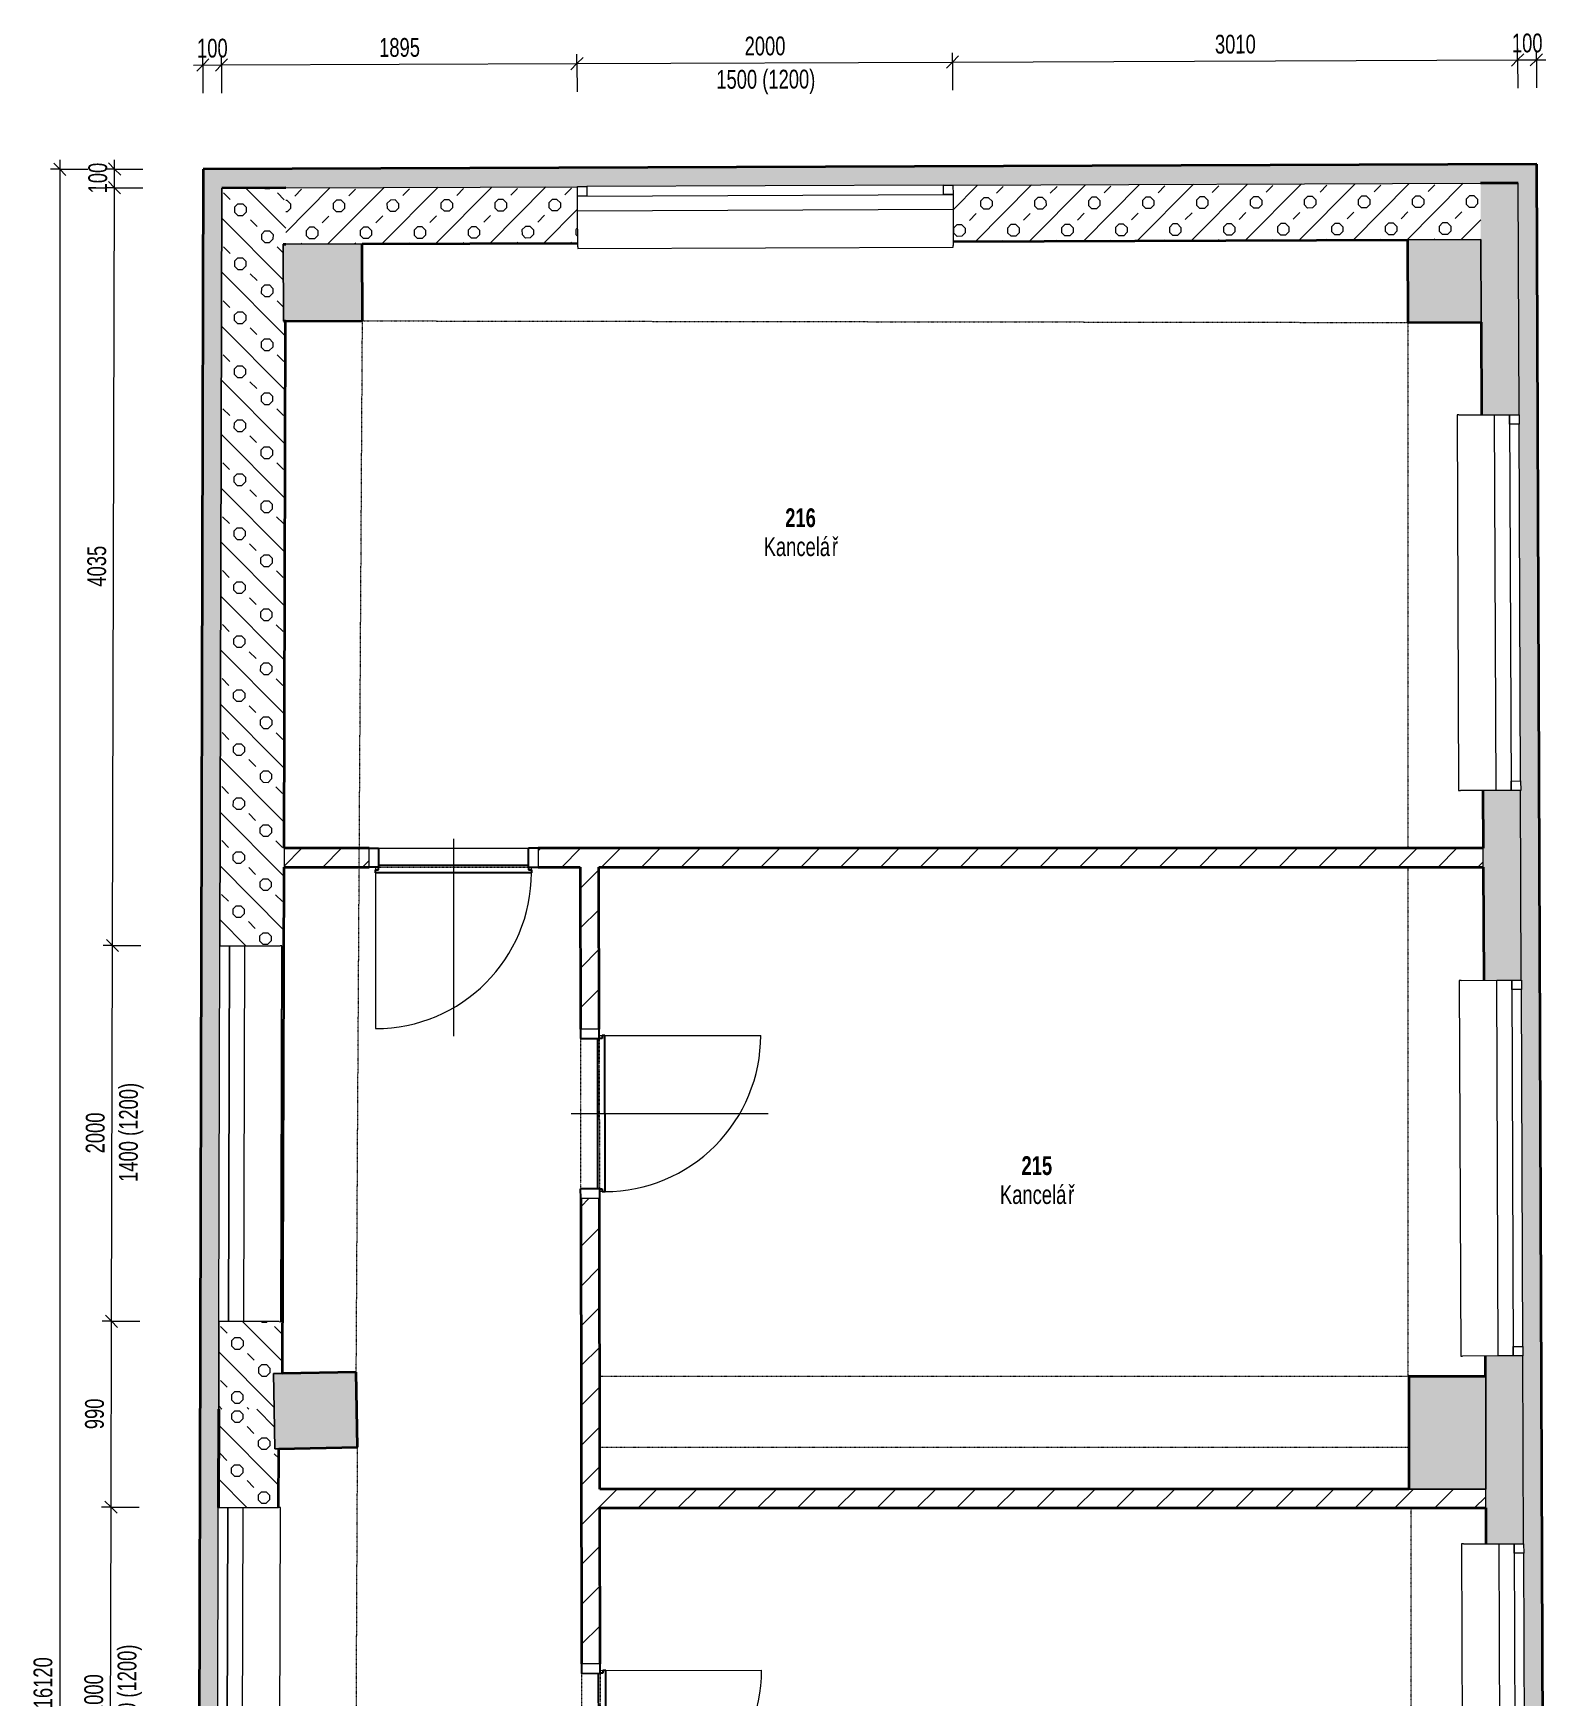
# Model space of a CAD drawing. Header units: millimetres. Extents: x 46521 to 258066, y -45352 to 20466.
# Drawn here: x 87203 to 95275, y -9216 to -366 of the extents above; entities that cross this region are included whole.
import ezdxf

# ---------------------------------------------------------------- set-up
doc = ezdxf.new("R2010")
doc.units = ezdxf.units.MM
doc.linetypes.add('Dash dot dot', pattern=[5, 2, -1, 0, -1, 0, -1])
doc.linetypes.add('Čerchovaná se dvěma tečkami', pattern=[2.59, 1, -0.53, 0, -0.53, 0, -0.53])
for name, color, linetype, lineweight in [('A-ANNO-DIMS', 211, 'Continuous', 9), ('A-ANNO-DIMS-50', 211, 'Continuous', 9), ('A-AREA-IDEN', 2, 'Continuous', 9), ('A-DETL', 90, 'Continuous', 13), ('A-DOOR', 31, 'Continuous', 13), ('A-DOOR-FRAM', 31, 'Continuous', 25), ('A-GENM', 13, 'Continuous', 13), ('A-GLAZ', 151, 'Continuous', 13), ('A-WALL', 113, 'Continuous', 13), ('A-WALL-PATT', 111, 'Continuous', 35), ('S-COLS', 52, 'Continuous', 13)]:
    doc.layers.add(name, color=color, linetype=linetype, lineweight=lineweight)
doc.styles.add('Arial_2', font='arial.ttf', dxfattribs={"width": 0.7, "height": 100})
doc.styles.add('Arial_B', font='arialbd.ttf', dxfattribs={"width": 0.7, "height": 100})
doc.dimstyles.new('Vnitřní_-_průhledné', dxfattribs={"dimscale": 304.8, "dimtxt": 102.02594, "dimasz": 0.213255, "dimexe": 0.164042, "dimexo": 0.0625, "dimgap": 0.032808, "dimtad": 1, "dimdec": 0, "dimrnd": 5, "dimzin": 0, "dimdsep": 46, "dimtxsty": 'Arial_2', "dimblk1": 'OBLIQUE', "dimblk2": 'OBLIQUE', "dimsah": 1, "dimcen": 0.09, "dimdle": 0.164042, "dimazin": 0, "dimtfac": 1, "dimtdec": 4, "dimtix": 1, "dimtmove": 0, "dimatfit": 3, "dimfxl": 0.492126, "dimfxlon": 1, "dimtvp": 1, "dimtolj": 1, "dimtzin": 0, "dimarcsym": 2})
pattern_1 = [(45, (0, 0), (-106.06602, 106.06602), [])]

# ---------------------------------------------------------------- blocks, each defined once
blk = doc.blocks.new('DVERE_1k_oblozka - DD03_01_800x1970_koupelna-1549489-1NP_DEMOLICE B')
at = {"layer": 'A-DOOR'}
for p, q in [((-415, 47.1), (-415, 907.1)), ((0, -102.9), (0, 947.1)), ((-400, 47.1), (-450, 47.1)), ((-450, 47.1), (-450, -52.9)), ((-400, -52.9), (-400, 47.1)), ((305, 77.1), (-305, 77.1)), ((450, 47.1), (400, 47.1)), ((400, 47.1), (400, -52.9)), ((415, 77.1), (415, 47.1)), ((450, -52.9), (450, 47.1)), ((-450, -52.9), (-400, -52.9)), ((400, -52.9), (450, -52.9))]:
    blk.add_line(p, q, dxfattribs=at)
at = {"layer": 'A-DOOR', "lineweight": 25}
for p, q in [((415, 77.1), (-415, 77.1)), ((-415, 77.1), (-415, 62.1)), ((-415, 62.1), (-400, 62.1)), ((-400, 62.1), (-400, 47.1)), ((-400, 37.1), (400, 37.1)), ((400, 47.1), (400, 62.1)), ((400, 62.1), (415, 62.1)), ((415, 62.1), (415, 77.1))]:
    blk.add_line(p, q, dxfattribs=at)
at = {"layer": 'A-DOOR', "linetype": 'Čerchovaná se dvěma tečkami'}
for p, q in [((-400, 47.1), (400, 47.1)), ((-400, -52.9), (400, -52.9))]:
    blk.add_line(p, q, dxfattribs=at)
at = {"layer": 'A-DOOR'}
blk.add_arc((-415, 77.1), 830, 360, 90, dxfattribs=at)
at = {"layer": 'A-DOOR-FRAM'}
for p, q in [((-400, 47.1), (-450, 47.1)), ((-400, -52.9), (-400, 47.1)), ((400, 47.1), (400, -52.9)), ((400, 47.1), (450, 47.1)), ((-450, -52.9), (-400, -52.9)), ((450, -52.9), (400, -52.9))]:
    blk.add_line(p, q, dxfattribs=at)
blk = doc.blocks.new('DVERE_1k_oblozka - DD03_01_800x1970_koupelna-1549510-1NP_DEMOLICE B')
at = {"layer": 'A-DOOR'}
for p, q in [((0, 102.9), (0, -947.1)), ((-450, 52.9), (-400, 52.9)), ((-450, -47.1), (-450, 52.9)), ((-400, 52.9), (-400, -47.1)), ((400, 52.9), (450, 52.9)), ((400, -47.1), (400, 52.9)), ((450, 52.9), (450, -47.1)), ((-400, -47.1), (-450, -47.1)), ((-415, -47.1), (-415, -907.1)), ((305, -77.1), (-305, -77.1)), ((450, -47.1), (400, -47.1)), ((415, -77.1), (415, -47.1))]:
    blk.add_line(p, q, dxfattribs=at)
at = {"layer": 'A-DOOR', "linetype": 'Čerchovaná se dvěma tečkami'}
for p, q in [((-400, 52.9), (400, 52.9)), ((-400, -47.1), (400, -47.1))]:
    blk.add_line(p, q, dxfattribs=at)
at = {"layer": 'A-DOOR', "lineweight": 25}
for p, q in [((-415, -62.1), (-400, -62.1)), ((-415, -77.1), (-415, -62.1)), ((415, -77.1), (-415, -77.1)), ((-400, -37.1), (400, -37.1)), ((-400, -62.1), (-400, -47.1)), ((400, -47.1), (400, -62.1)), ((400, -62.1), (415, -62.1)), ((415, -62.1), (415, -77.1))]:
    blk.add_line(p, q, dxfattribs=at)
at = {"layer": 'A-DOOR'}
blk.add_arc((-415, -77.1), 830, 270, 0, dxfattribs=at)
at = {"layer": 'A-DOOR-FRAM'}
for p, q in [((-450, 52.9), (-400, 52.9)), ((-400, 52.9), (-400, -47.1)), ((400, -47.1), (400, 52.9)), ((450, 52.9), (400, 52.9)), ((-400, -47.1), (-450, -47.1)), ((400, -47.1), (450, -47.1))]:
    blk.add_line(p, q, dxfattribs=at)
blk = doc.blocks.new('OKNO_2k_ - OKNO_2k_2000 x 1500-1963758-1NP_DEMOLICE B')
at = {"layer": 'A-GLAZ'}
for p, q in [((-1000, 30), (1000, 30)), ((-1000, -50), (-1000, 30)), ((1000, 30), (1000, -50)), ((-1000, -50), (-950, -50)), ((-1000, -101), (-1000, -50)), ((1000, -50), (-1000, -50)), ((-950, -50), (-950, -101)), ((950, -50), (1000, -50)), ((950, -101), (950, -50)), ((1000, -50), (1000, -101)), ((-950, -101), (-1000, -101)), ((-950, -101), (950, -101)), ((1000, -101), (950, -101))]:
    blk.add_line(p, q, dxfattribs=at)
blk = doc.blocks.new('OKNO_2k_ - OKNO_2k_2000 x 1500-1963750-1NP_DEMOLICE B')
at = {"layer": 'A-GLAZ'}
for p, q in [((-1000, 101), (-950, 101)), ((-1000, 50), (-1000, 101)), ((950, 101), (-950, 101)), ((-950, 101), (-950, 50)), ((950, 101), (1000, 101)), ((950, 50), (950, 101)), ((1000, 101), (1000, 50)), ((-950, 50), (-1000, 50)), ((-1000, 50), (1000, 50)), ((-1000, -30), (-1000, 50)), ((1000, 50), (950, 50)), ((1000, 50), (1000, -30)), ((1000, -30), (-1000, -30))]:
    blk.add_line(p, q, dxfattribs=at)
blk = doc.blocks.new('OKNO_2k_ - OKNO_2k_2000 x 1500-1963748-1NP_DEMOLICE B')
at = {"layer": 'A-GLAZ'}
for p, q in [((-1000, 151), (-950, 151)), ((-1000, 100), (-1000, 151)), ((-950, 100), (-1000, 100)), ((-1000, 100), (1000, 100)), ((-1000, 20), (-1000, 100)), ((950, 151), (-950, 151)), ((-950, 151), (-950, 100)), ((950, 151), (1000, 151)), ((950, 100), (950, 151)), ((1000, 100), (950, 100)), ((1000, 151), (1000, 100)), ((1000, 100), (1000, 20)), ((1000, 20), (-1000, 20))]:
    blk.add_line(p, q, dxfattribs=at)
blk = doc.blocks.new('OKNO_2k_ - OKNO_2k_2000x1400-1963760-1NP_DEMOLICE B')
at = {"layer": 'A-GLAZ'}
for p, q in [((-1000, 161), (1000, 161)), ((-1000, 110), (-1000, 161)), ((1000, 110), (-1000, 110)), ((-1000, 110), (1000, 110)), ((-1000, 30), (-1000, 110)), ((1000, 161), (1000, 110)), ((1000, 110), (1000, 30)), ((1000, 30), (-1000, 30))]:
    blk.add_line(p, q, dxfattribs=at)
blk = doc.blocks.new('parapet s nosem_vnitní - parapet s nosem_vnitní-568559-1NP_DEMOLICE B')
at = {"layer": 'A-GENM'}
for p, q in [((-1000, -190), (-1000, 0)), ((1000, 0), (1000, -190)), ((-1000, -190), (-1000, -200)), ((-1000, -200), (1000, -200)), ((1000, -200), (1000, -190))]:
    blk.add_line(p, q, dxfattribs=at)
blk = doc.blocks.new('OKNO_2k_ - OKNO_2k_2000x1400-1963752-1NP_DEMOLICE B')
at = {"layer": 'A-GLAZ'}
for p, q in [((-1000, 171), (1000, 171)), ((-1000, 120), (-1000, 171)), ((1000, 120), (-1000, 120)), ((-1000, 120), (1000, 120)), ((-1000, 40), (-1000, 120)), ((1000, 171), (1000, 120)), ((1000, 120), (1000, 40)), ((1000, 40), (-1000, 40))]:
    blk.add_line(p, q, dxfattribs=at)
blk = doc.blocks.new('parapet s nosem_vnitní - parapet s nosem_vnitní-1280325-1NP_DEMOLICE B')
at = {"layer": 'A-GENM'}
for p, q in [((1000, 200), (-1000, 200)), ((-1000, 200), (-1000, 190)), ((-1000, 0), (-1000, 190)), ((1000, 190), (1000, 200)), ((1000, 190), (1000, 0))]:
    blk.add_line(p, q, dxfattribs=at)
blk = doc.blocks.new('DIMBLOCK124-1NP_DEMOLICE B')
at = {"layer": 'A-ANNO-DIMS-50'}
for p, q in [((88106.5, -535.6), (88106.3, -485.6)), ((88205.8, -535.2), (88205.6, -485.2)), ((88056.5, -535.8), (88205.8, -535.2)), ((88106.5, -535.6), (88107, -685.6)), ((88205.8, -535.2), (88206.4, -685.2))]:
    blk.add_line(p, q, dxfattribs=at)
at = {"layer": 'A-ANNO-DIMS-50', "lineweight": 18}
for p, q in [((88106.5, -535.6), (88138.8, -503)), ((88205.8, -535.2), (88238.2, -502.6)), ((88106.5, -535.6), (88074.1, -568.2)), ((88205.8, -535.2), (88173.4, -567.9))]:
    blk.add_line(p, q, dxfattribs=at)
at = {"layer": 'A-ANNO-DIMS-50', "color": 0, "insert": (88075.5, -395.9), "char_height": 100, "width": 192.123, "attachment_point": 1, "rotation": 0.22582, "line_spacing_factor": 0.941778, "style": 'Arial_2'}
blk.add_mtext('100', dxfattribs=at)
blk = doc.blocks.new('_Oblique')
at = {"color": 0, "linetype": 'ByBlock', "lineweight": -2}
blk.add_line((-0.5, -0.5), (0.5, 0.5), dxfattribs=at)
blk = doc.blocks.new('DIMBLOCK125-1NP_DEMOLICE B')
at = {"layer": 'A-ANNO-DIMS-50'}
for p, q in [((88205.8, -535.2), (88205.6, -485.2)), ((88205.8, -535.2), (90099.1, -527.8)), ((90099.1, -527.8), (90098.9, -477.8)), ((90099.1, -527.8), (90099.7, -677.8)), ((88205.8, -535.2), (88206.4, -685.2))]:
    blk.add_line(p, q, dxfattribs=at)
at = {"layer": 'A-ANNO-DIMS-50', "lineweight": 18}
for p, q in [((88205.8, -535.2), (88238.2, -502.6)), ((90099.1, -527.8), (90066.7, -560.4)), ((90099.1, -527.8), (90131.5, -495.1)), ((88205.8, -535.2), (88173.4, -567.9))]:
    blk.add_line(p, q, dxfattribs=at)
at = {"layer": 'A-ANNO-DIMS-50', "color": 0, "insert": (89045.2, -392.1), "char_height": 100, "width": 256.164, "attachment_point": 1, "rotation": 0.22582, "line_spacing_factor": 0.941778, "style": 'Arial_2'}
blk.add_mtext('1895', dxfattribs=at)
blk = doc.blocks.new('DIMBLOCK126-1NP_DEMOLICE B')
at = {"layer": 'A-ANNO-DIMS-50', "lineweight": 18}
for p, q in [((90099.1, -527.8), (90066.7, -560.4)), ((90099.1, -527.8), (90131.5, -495.1)), ((92099.1, -519.9), (92066.7, -552.5)), ((92099.1, -519.9), (92131.5, -487.3))]:
    blk.add_line(p, q, dxfattribs=at)
at = {"layer": 'A-ANNO-DIMS-50'}
for p, q in [((90099.1, -527.8), (90098.9, -477.8)), ((90099.1, -527.8), (92099.1, -519.9)), ((90099.1, -527.8), (90099.7, -677.8)), ((92099.1, -519.9), (92098.9, -469.9)), ((92099.1, -519.9), (92099.7, -669.9))]:
    blk.add_line(p, q, dxfattribs=at)
at = {"layer": 'A-ANNO-DIMS-50', "color": 0, "char_height": 100, "attachment_point": 1, "rotation": 0.22582, "line_spacing_factor": 0.941778, "style": 'Arial_2'}
for s, insert, width in [('2000', (90991.8, -384.4), 256.164), ('1500 (1200)', (90841, -562), 619.69)]:
    blk.add_mtext(s, dxfattribs=dict(at, insert=insert, width=width))
blk = doc.blocks.new('DIMBLOCK127-1NP_DEMOLICE B')
at = {"layer": 'A-ANNO-DIMS-50', "lineweight": 18}
for p, q in [((92099.1, -519.9), (92066.7, -552.5)), ((92099.1, -519.9), (92131.5, -487.3)), ((95108.9, -508), (95076.5, -540.6)), ((95108.9, -508), (95141.2, -475.4))]:
    blk.add_line(p, q, dxfattribs=at)
at = {"layer": 'A-ANNO-DIMS-50'}
for p, q in [((92099.1, -519.9), (92098.9, -469.9)), ((92099.1, -519.9), (95108.9, -508)), ((92099.1, -519.9), (92099.7, -669.9)), ((95108.9, -508), (95108.7, -458)), ((95108.9, -508), (95109.5, -658))]:
    blk.add_line(p, q, dxfattribs=at)
at = {"layer": 'A-ANNO-DIMS-50', "color": 0, "insert": (93496.7, -374.6), "char_height": 100, "width": 256.164, "attachment_point": 1, "rotation": 0.22582, "line_spacing_factor": 0.941778, "style": 'Arial_2'}
blk.add_mtext('3010', dxfattribs=at)
blk = doc.blocks.new('DIMBLOCK128-1NP_DEMOLICE B')
at = {"layer": 'A-ANNO-DIMS-50', "lineweight": 18}
for p, q in [((95108.9, -508), (95076.5, -540.6)), ((95108.9, -508), (95141.2, -475.4)), ((95208.9, -507.6), (95176.5, -540.3)), ((95208.9, -507.6), (95241.2, -475))]:
    blk.add_line(p, q, dxfattribs=at)
at = {"layer": 'A-ANNO-DIMS-50'}
for p, q in [((95108.9, -508), (95108.7, -458)), ((95108.9, -508), (95258.9, -507.4)), ((95108.9, -508), (95109.5, -658)), ((95208.9, -507.6), (95208.7, -457.6)), ((95208.9, -507.6), (95209.5, -657.6))]:
    blk.add_line(p, q, dxfattribs=at)
at = {"layer": 'A-ANNO-DIMS-50', "color": 0, "insert": (95078.3, -368.3), "char_height": 100, "width": 192.123, "attachment_point": 1, "rotation": 0.22582, "line_spacing_factor": 0.941778, "style": 'Arial_2'}
blk.add_mtext('100', dxfattribs=at)
blk = doc.blocks.new('DIMBLOCK152-1NP_DEMOLICE B')
at = {"layer": 'A-ANNO-DIMS-50'}
for p, q in [((87617.7, -8212.4), (87567.7, -8212.3)), ((87612.4, -10212.4), (87617.7, -8212.4)), ((87617.7, -8212.4), (87767.7, -8212.8)), ((87612.4, -10212.4), (87562.4, -10212.3)), ((87612.4, -10212.4), (87762.4, -10212.8))]:
    blk.add_line(p, q, dxfattribs=at)
at = {"layer": 'A-ANNO-DIMS-50', "lineweight": 18}
for p, q in [((87617.7, -8212.4), (87585.3, -8179.9)), ((87617.7, -8212.4), (87650.1, -8245)), ((87612.4, -10212.4), (87580, -10179.9)), ((87612.4, -10212.4), (87644.8, -10245))]:
    blk.add_line(p, q, dxfattribs=at)
at = {"layer": 'A-ANNO-DIMS-50', "color": 0, "char_height": 100, "attachment_point": 1, "rotation": 89.84787, "line_spacing_factor": 0.941778, "style": 'Arial_2'}
for s, insert, width in [('1400 (1200)', (87651.5, -9470.7), 619.69), ('2000', (87474.9, -9318.8), 256.164)]:
    blk.add_mtext(s, dxfattribs=dict(at, insert=insert, width=width))
blk = doc.blocks.new('DIMBLOCK153-1NP_DEMOLICE B')
at = {"layer": 'A-ANNO-DIMS-50'}
for p, q in [((87620.3, -7222.5), (87570.3, -7222.3)), ((87617.7, -8212.4), (87620.3, -7222.5)), ((87620.3, -7222.5), (87770.3, -7222.9)), ((87617.7, -8212.4), (87567.7, -8212.3)), ((87617.7, -8212.4), (87767.7, -8212.8))]:
    blk.add_line(p, q, dxfattribs=at)
at = {"layer": 'A-ANNO-DIMS-50', "lineweight": 18}
for p, q in [((87620.3, -7222.5), (87587.9, -7189.9)), ((87620.3, -7222.5), (87652.7, -7255)), ((87617.7, -8212.4), (87585.3, -8179.9)), ((87617.7, -8212.4), (87650.1, -8245))]:
    blk.add_line(p, q, dxfattribs=at)
at = {"layer": 'A-ANNO-DIMS-50', "color": 0, "insert": (87479, -7797.1), "char_height": 100, "width": 192.123, "attachment_point": 1, "rotation": 89.84787, "line_spacing_factor": 0.941778, "style": 'Arial_2'}
blk.add_mtext('990', dxfattribs=at)
blk = doc.blocks.new('DIMBLOCK154-1NP_DEMOLICE B')
at = {"layer": 'A-ANNO-DIMS-50', "lineweight": 18}
for p, q in [((87625.6, -5222.5), (87593.2, -5189.9)), ((87625.6, -5222.5), (87658.1, -5255)), ((87620.3, -7222.5), (87587.9, -7189.9)), ((87620.3, -7222.5), (87652.7, -7255))]:
    blk.add_line(p, q, dxfattribs=at)
at = {"layer": 'A-ANNO-DIMS-50'}
for p, q in [((87625.6, -5222.5), (87575.6, -5222.3)), ((87620.3, -7222.5), (87625.6, -5222.5)), ((87625.6, -5222.5), (87775.6, -5222.9)), ((87620.3, -7222.5), (87570.3, -7222.3)), ((87620.3, -7222.5), (87770.3, -7222.9))]:
    blk.add_line(p, q, dxfattribs=at)
at = {"layer": 'A-ANNO-DIMS-50', "color": 0, "char_height": 100, "attachment_point": 1, "rotation": 89.84787, "line_spacing_factor": 0.941778, "style": 'Arial_2'}
for s, insert, width in [('1400 (1200)', (87659.4, -6480.8), 619.69), ('2000', (87482.9, -6328.8), 256.164)]:
    blk.add_mtext(s, dxfattribs=dict(at, insert=insert, width=width))
blk = doc.blocks.new('DIMBLOCK155-1NP_DEMOLICE B')
at = {"layer": 'A-ANNO-DIMS-50'}
for p, q in [((87636.3, -1188.7), (87586.3, -1188.6)), ((87625.6, -5222.5), (87636.3, -1188.7)), ((87636.3, -1188.7), (87786.3, -1189.1)), ((87625.6, -5222.5), (87575.6, -5222.3)), ((87625.6, -5222.5), (87775.6, -5222.9))]:
    blk.add_line(p, q, dxfattribs=at)
at = {"layer": 'A-ANNO-DIMS-50', "lineweight": 18}
for p, q in [((87636.3, -1188.7), (87603.9, -1156.1)), ((87636.3, -1188.7), (87668.8, -1221.3)), ((87625.6, -5222.5), (87593.2, -5189.9)), ((87625.6, -5222.5), (87658.1, -5255))]:
    blk.add_line(p, q, dxfattribs=at)
at = {"layer": 'A-ANNO-DIMS-50', "color": 0, "insert": (87490.9, -3312), "char_height": 100, "width": 256.164, "attachment_point": 1, "rotation": 89.84787, "line_spacing_factor": 0.941778, "style": 'Arial_2'}
blk.add_mtext('4035', dxfattribs=at)
blk = doc.blocks.new('DIMBLOCK156-1NP_DEMOLICE B')
at = {"layer": 'A-ANNO-DIMS-50', "lineweight": 18}
for p, q in [((87636.6, -1089.4), (87604.2, -1056.8)), ((87636.6, -1089.4), (87669, -1121.9)), ((87636.3, -1188.7), (87603.9, -1156.1)), ((87636.3, -1188.7), (87668.8, -1221.3))]:
    blk.add_line(p, q, dxfattribs=at)
at = {"layer": 'A-ANNO-DIMS-50'}
for p, q in [((87636.3, -1188.7), (87636.7, -1039.4)), ((87636.6, -1089.4), (87586.6, -1089.2)), ((87636.6, -1089.4), (87786.6, -1089.8)), ((87636.3, -1188.7), (87586.3, -1188.6)), ((87636.3, -1188.7), (87786.3, -1189.1))]:
    blk.add_line(p, q, dxfattribs=at)
at = {"layer": 'A-ANNO-DIMS-50', "color": 0, "insert": (87496.4, -1218.7), "char_height": 100, "width": 192.123, "attachment_point": 1, "rotation": 89.84787, "line_spacing_factor": 0.941778, "style": 'Arial_2'}
blk.add_mtext('100', dxfattribs=at)
blk = doc.blocks.new('DIMBLOCK157-1NP_DEMOLICE B')
at = {"layer": 'A-ANNO-DIMS-50', "lineweight": 18}
for p, q in [((87344.6, -1090.6), (87312.1, -1058.1)), ((87344.6, -1090.6), (87377.1, -1123.1)), ((87344.6, -17208.3), (87312.1, -17175.8)), ((87344.6, -17208.3), (87377.1, -17240.8))]:
    blk.add_line(p, q, dxfattribs=at)
at = {"layer": 'A-ANNO-DIMS-50'}
for p, q in [((87344.6, -1040.6), (87344.6, -17258.3)), ((87344.6, -1090.6), (87294.6, -1090.6)), ((87344.6, -1090.6), (87494.6, -1090.6)), ((87344.6, -17208.3), (87294.6, -17208.3)), ((87344.6, -17208.3), (87494.6, -17208.3))]:
    blk.add_line(p, q, dxfattribs=at)
at = {"layer": 'A-ANNO-DIMS-50', "color": 0, "insert": (87204.8, -9282.9), "char_height": 100, "width": 320.204, "attachment_point": 1, "rotation": 90, "line_spacing_factor": 0.941778, "style": 'Arial_2'}
blk.add_mtext('16120', dxfattribs=at)

msp = doc.modelspace()

# ---------------------------------------------------------------- hatches: boundary and pattern name
at = {"layer": 'A-WALL-PATT', "lineweight": 13}
for points in [[(88165.8, -17208.3), (88168.5, -16213.9), (88167.6, -16213.9), (88172.9, -14213.9), (88173.8, -14213.9), (88176.4, -13224), (88175.5, -13223.9), (88180.8, -11224), (88181.7, -11224), (88184.4, -10214), (88183.5, -10214), (88188.8, -8214), (88189.7, -8214), (88192.4, -7224), (88191.4, -7224), (88196.7, -5224), (88197.7, -5224), (88208.4, -1090.2), (88108.6, -1090.6), (88065.9, -17208.1)], [(88208.4, -1190.2), (90101.7, -1183), (90101.9, -1182), (92101.7, -1174.3), (92101.9, -1175.3), (95211.5, -1163.3), (95211.1, -1063.3), (88208.6, -1090.2)]]:
    msp.add_hatch(color=41, dxfattribs=at).paths.add_polyline_path(points)
h = msp.add_hatch(dxfattribs=at)
h.set_pattern_fill('FP_29', color=256, angle=45, style=0, pattern_type=2)
h.set_pattern_definition([(314.848, (88199.64, -4512.06), (144.065, 143.302), []), (269.848, (88266.33, -4741.19), (143.3023, -144.0647), [25.4, -261.968]), (314.848, (88266.27, -4766.6), (144.065, 143.302), [25.4, -177.8]), (359.848, (88284.18, -4784.6), (144.0647, 143.3023), [25.4, -261.968]), (44.848, (88309.58, -4784.66), (-143.302, 144.065), [25.4, -177.8]), (269.848, (88327.66, -4741.35), (143.3023, -144.0647), [25.4, -261.968]), (314.848, (88309.74, -4723.34), (144.065, 143.302), [25.4, -177.8]), (359.848, (88284.34, -4723.28), (144.0647, 143.3023), [25.4, -261.968]), (44.848, (88266.33, -4741.2), (-143.302, 144.065), [25.4, -177.8]), (314.848, (88350.7, -4808), (144.065, 143.302), [50.8, -152.4])])
h.paths.add_polyline_path([(88486.9, -7691), (88483.6, -7501.5), (88531.7, -7500.7), (88546.6, -1898.9), (88536.6, -1898.9), (88535, -1489), (88547.7, -1488.9), (88548.5, -1188.9), (88208.5, -1190.2), (88197.7, -5224), (88527.7, -5224.9), (88522.1, -7224.8), (88192.4, -7224.1), (88191.2, -7690.2), (88282.8, -7690.5)])
h = msp.add_hatch(dxfattribs=at)
h.set_pattern_fill('FP_6', color=256, angle=45, style=0, pattern_type=2)
h.set_pattern_definition([(225.22, (91658.12, -1176.99), (144.235, -143.131), []), (180.22, (91429.43, -1245.17), (-143.131, -144.2346), [25.4, -261.968]), (225.22, (91404.03, -1245.27), (144.235, -143.131), [25.4, -177.8]), (270.22, (91386.14, -1263.3), (144.2346, -143.131), [25.4, -261.968]), (315.22, (91386.24, -1288.7), (143.131, 144.235), [25.4, -177.8]), (180.22, (91429.67, -1306.49), (-143.131, -144.2346), [25.4, -261.968]), (225.22, (91447.56, -1288.46), (144.235, -143.131), [25.4, -177.8]), (270.22, (91447.46, -1263.06), (144.2346, -143.131), [25.4, -261.968]), (315.22, (91429.43, -1245.17), (143.131, 144.235), [25.4, -177.8]), (225.22, (91363.18, -1329.97), (144.235, -143.131), [50.8, -152.4])])
h.paths.add_polyline_path([(88547.7, -1488.9), (90102.8, -1483), (90101.7, -1183), (88548.5, -1188.9)])
h.paths.add_polyline_path([(92102.8, -1475.3), (94912.6, -1464.5), (94911.5, -1164.5), (92101.7, -1175.3), (92102.2, -1316.8)])
h = msp.add_hatch(dxfattribs=at)
h.set_pattern_fill('FP_4', color=256, angle=45, style=0, pattern_type=2)
h.set_pattern_definition([(135.226, (95142.85, -9129.2), (-143.116, -144.2497), []), (90.226, (95074.65, -8900.51), (-144.2496, 143.1161), [25.4, -261.968]), (135.226, (95074.55, -8875.11), (-143.116, -144.2497), [25.4, -177.8]), (180.226, (95056.52, -8857.22), (-143.1161, -144.2496), [25.4, -261.968]), (225.226, (95031.12, -8857.32), (144.2497, -143.116), [25.4, -177.8]), (90.226, (95013.33, -8900.75), (-144.2496, 143.1161), [25.4, -261.968]), (135.226, (95031.36, -8918.64), (-143.116, -144.2497), [25.4, -177.8]), (180.226, (95056.76, -8918.54), (-143.1161, -144.2496), [25.4, -261.968]), (225.226, (95074.65, -8900.51), (144.2497, -143.116), [25.4, -177.8]), (135.226, (94989.84, -8834.26), (-143.116, -144.2497), [50.8, -152.4])])
h.paths.add_polyline_path([(95174.8, -17237.3), (95171.2, -16376.6), (94971.4, -16377.4), (94971.9, -16493.3), (94973.5, -16493.3), (94973.5, -16893.3), (94974.8, -17237.3), (95174.2, -17237.3)])
h.paths.add_polyline_path([(94967.5, -15377.4), (95167.5, -15376.6), (95163.7, -14406.6), (94963.7, -14407.8), (94967.5, -15376.6)])
h.paths.add_polyline_path([(94955.8, -12407.4), (95155.8, -12406.6), (95147.9, -10406.6), (94947.9, -10407.9), (94948.2, -10496.7), (94952.7, -10496.7), (94953.1, -11716.7), (94955.8, -12407.1)])
h.paths.add_polyline_path([(94940, -8407.4), (95140, -8406.6), (95136.1, -7406.6), (94936.1, -7407.9), (94936.5, -7516.7), (94938.9, -7516.7), (94939.4, -8247.7), (94940, -8407.1)])
h.paths.add_polyline_path([(94928.2, -5407.4), (95128.2, -5406.6), (95124.2, -4396.7), (94924.2, -4397.9), (94928.2, -5407.2)])
h.paths.add_polyline_path([(94916.3, -2397.5), (95116.3, -2396.7), (95111.5, -1163.7), (94911.5, -1164.5), (94916.3, -2397.2)])
h = msp.add_hatch(color=41, dxfattribs=at)
h.paths.add_polyline_path([(95174.8, -17237.3), (95274.8, -17237.3), (95271.3, -16356.2), (95171.3, -16356.6), (95171.4, -16377.4)])
h.paths.add_polyline_path([(95167.6, -15396.6), (95267.6, -15396.2), (95211.5, -1163.3), (95111.5, -1163.7), (95116.3, -2396.7), (95117.3, -2396.9), (95125, -4396.7), (95124.2, -4396.9), (95128.2, -5406.7), (95129.2, -5406.8), (95136.9, -7406.6), (95136.1, -7406.8), (95140, -8406.6), (95141, -8406.8), (95148.7, -10406.6), (95147.9, -10406.8), (95155.8, -12406.6), (95156.8, -12406.8), (95164.5, -14406.6), (95163.7, -14406.8), (95167.6, -15396.4)])
h = msp.add_hatch(dxfattribs=at)
h.set_pattern_fill('FP_15', color=256, style=0, pattern_type=2)
h.set_pattern_definition(pattern_1)
h.paths.add_polyline_path([(94925.8, -4804.7), (94925.4, -4704.7), (89891.6, -4704.7), (89891.6, -4804.7), (94331.4, -4804.7)])
h.paths.add_polyline_path([(88991.6, -4804.7), (88991.6, -4704.7), (88539.1, -4704.7), (88538.9, -4804.7)])
h = msp.add_hatch(dxfattribs=at)
h.set_pattern_fill('FP_15', color=256, style=0, pattern_type=2)
h.set_pattern_definition(pattern_1)
h.paths.add_polyline_path([(90131.4, -15201.8), (90231.4, -15201.4), (90228.9, -13466.7), (90128.9, -13466.8), (90131, -14905)])
h.paths.add_polyline_path([(90127.6, -12566.8), (90227.6, -12566.7), (90223.8, -9946.7), (90123.8, -9946.8), (90127.6, -12566.7)])
h.paths.add_polyline_path([(90122.5, -9046.8), (90222.5, -9046.7), (90218.9, -6567.2), (90118.9, -6567.4), (90119.4, -6916.3)])
h.paths.add_polyline_path([(90117.6, -5667.4), (90217.6, -5667.2), (90216.3, -4804.7), (90116.3, -4804.7), (90117.6, -5667.2)])
h = msp.add_hatch(dxfattribs=at)
h.set_pattern_fill('FP_30', color=256, angle=45, style=0, pattern_type=2)
h.set_pattern_definition([(314.848, (88187.16, -9212.05), (144.065, 143.302), []), (269.848, (88253.86, -9441.17), (143.302, -144.065), [25.4, -261.968]), (314.848, (88253.79, -9466.57), (144.065, 143.302), [25.4, -177.8]), (359.848, (88271.7, -9484.58), (144.065, 143.302), [25.4, -261.968]), (44.848, (88297.1, -9484.65), (-143.302, 144.065), [25.4, -177.8]), (269.848, (88315.18, -9441.34), (143.302, -144.065), [25.4, -261.968]), (314.848, (88297.26, -9423.33), (144.065, 143.302), [25.4, -177.8]), (359.848, (88271.86, -9423.26), (144.065, 143.302), [25.4, -261.968]), (44.848, (88253.86, -9441.17), (-143.302, 144.065), [25.4, -177.8]), (314.848, (88338.22, -9507.98), (144.065, 143.302), [50.8, -152.4])])
h.paths.add_polyline_path([(88471.6, -10591), (88468.7, -10506.8), (88503.7, -10505.6), (88504.5, -10214.8), (88184.5, -10214.1), (88183.5, -10590.2), (88282.8, -10590.5)])
h.paths.add_polyline_path([(88509.8, -8214.8), (88510.6, -7901.1), (88490.6, -7901.1), (88486.9, -7691), (88191.2, -7690.2), (88189.8, -8214), (88509.5, -8214.8)])
h = msp.add_hatch(dxfattribs=at)
h.set_pattern_fill('FP_15', color=256, style=0, pattern_type=2)
h.set_pattern_definition(pattern_1)
h.paths.add_polyline_path([(94939.3, -8216.7), (94938.9, -8116.7), (90221.1, -8116.7), (90221.3, -8216.7), (94331.4, -8216.7)])
at = {"layer": 'S-COLS'}
for points in [[(88536.6, -1899), (88956.6, -1897.4), (88955, -1487.4), (88535, -1489), (88535.4, -1590.5)], [(94524.3, -1906), (94914.3, -1904.5), (94912.6, -1464.5), (94522.6, -1466), (94523.1, -1590.5)], [(88490.6, -7901.4), (88930.5, -7893.7), (88923.6, -7493.8), (88483.6, -7501.5), (88490.6, -7901.1)], [(94936.5, -8116.7), (94938.9, -8116.7), (94938.9, -7516.7), (94528.9, -7516.7), (94528.9, -8116.7)]]:
    msp.add_hatch(color=9, dxfattribs=at).paths.add_polyline_path(points)

# ---------------------------------------------------------------- linework, layer by layer
at = {"layer": 'A-DETL', "linetype": 'Dash dot dot'}
for p, q in [((88923.4, -7516.7), (88956.6, -1897.4)), ((88956.6, -1897.4), (94524.3, -1906)), ((94524.3, -1906), (94524.3, -4704.7)), ((94524.3, -4804.7), (94524.3, -7516.7)), ((94524.3, -7516.7), (90220.3, -7516.7)), ((88918.4, -10491.1), (88930.5, -7893.7)), ((90220.8, -7893.7), (94528.9, -7893.7)), ((94542.7, -10496.7), (94542.7, -8216.7))]:
    msp.add_line(p, q, dxfattribs=at)
at = {"layer": 'A-WALL', "color": 40, "lineweight": 35}
for p, q in [((88108.6, -1090.6), (88065.9, -17208.1)), ((95211.1, -1063.3), (88108.6, -1090.6)), ((95267.6, -15396.2), (95211.1, -1063.3)), ((88208.4, -1190.2), (88208.5, -1190.2)), ((88189.7, -8214), (88191.1, -7690.2))]:
    msp.add_line(p, q, dxfattribs=at)
at = {"layer": 'A-WALL', "color": 2}
for p, q in [((88197.7, -5224), (88208.4, -1190.2)), ((88548.5, -1188.9), (90101.7, -1183)), ((92101.7, -1175.3), (94911.5, -1164.5)), ((88191.1, -7690.2), (88192.4, -7224))]:
    msp.add_line(p, q, dxfattribs=at)
at = {"layer": 'A-WALL'}
for p, q in [((88208.5, -1190.2), (88197.7, -5224)), ((95116.3, -2396.7), (95111.5, -1163.7)), ((88536.6, -1899), (88535, -1489)), ((88547.7, -1488.9), (88955, -1487.4)), ((94522.6, -1466), (94912.6, -1464.5)), ((94912.6, -1464.5), (94914.4, -1904.5)), ((95128.2, -5406.7), (95124.2, -4396.7)), ((88539.1, -4704.7), (88538.9, -4804.7)), ((89041.6, -4704.7), (89841.6, -4704.7)), ((94925.8, -4804.7), (94925.4, -4704.7)), ((88192.4, -7224), (88191.2, -7690.2)), ((95140, -8406.6), (95136.1, -7406.6)), ((88483.6, -7501.5), (88531.7, -7500.7)), ((88486.9, -7691), (88483.6, -7501.5)), ((94936.5, -7516.7), (94938.9, -7516.7)), ((94938.9, -7516.7), (94938.9, -8116.7)), ((88490.6, -7901.4), (88486.9, -7691)), ((88510.6, -7901.1), (88490.6, -7901.4)), ((94938.9, -8116.7), (94528.9, -8116.7)), ((94939.3, -8216.7), (94938.9, -8116.7))]:
    msp.add_line(p, q, dxfattribs=at)
at = {"layer": 'A-WALL', "lineweight": 35}
for p, q in [((88548.5, -1188.9), (88208.5, -1190.2)), ((95111.5, -1163.7), (94911.5, -1164.5)), ((88535, -1489), (88547.7, -1488.9)), ((88955, -1487.4), (90102.8, -1483)), ((92102.8, -1475.3), (94522.6, -1466)), ((88546.6, -1898.9), (88536.6, -1899)), ((88539.1, -4704.7), (88546.6, -1898.9)), ((94914.4, -1904.5), (94916.3, -2397.5)), ((94924.2, -4397.4), (94925.4, -4704.7)), ((88991.6, -4704.7), (88539.1, -4704.7)), ((94925.4, -4704.7), (89891.6, -4704.7)), ((88531.7, -7500.7), (88538.9, -4804.7)), ((88538.9, -4804.7), (88991.6, -4804.7)), ((89891.6, -4804.7), (90116.3, -4804.7)), ((90116.3, -4804.7), (90117.6, -5667.4)), ((90216.3, -4804.7), (94925.8, -4804.7)), ((90217.6, -5667.2), (90216.3, -4804.7)), ((94925.8, -4804.7), (94928.2, -5407.4)), ((90118.9, -6567.4), (90122.5, -9046.8)), ((90221.1, -8116.7), (90218.9, -6567.2)), ((94936.1, -7407.4), (94936.5, -7516.7)), ((88191.2, -7690.2), (88189.8, -8214)), ((88509.8, -8214.8), (88510.6, -7901.1)), ((94528.9, -8116.7), (90221.1, -8116.7)), ((90221.3, -8216.7), (94939.3, -8216.7)), ((90222.5, -9046.7), (90221.3, -8216.7)), ((94939.3, -8216.7), (94940, -8407.4))]:
    msp.add_line(p, q, dxfattribs=at)
at = {"layer": 'S-COLS'}
for p, q in [((88547.7, -1488.9), (88535, -1489)), ((88535, -1489), (88536.6, -1899)), ((88955, -1487.4), (88547.7, -1488.9)), ((94912.6, -1464.5), (94522.6, -1466)), ((94914.3, -1904.5), (94912.6, -1464.5)), ((88531.7, -7500.7), (88483.6, -7501.5)), ((88483.6, -7501.5), (88486.9, -7691)), ((94938.9, -7516.7), (94936.5, -7516.7)), ((94938.9, -8116.7), (94938.9, -7516.7)), ((88486.9, -7691), (88490.6, -7901.4)), ((88490.6, -7901.4), (88510.6, -7901.1)), ((94528.9, -8116.7), (94938.9, -8116.7))]:
    msp.add_line(p, q, dxfattribs=at)
at = {"layer": 'S-COLS', "lineweight": 35}
for p, q in [((88956.6, -1897.4), (88955, -1487.4)), ((94522.6, -1466), (94524.3, -1906)), ((88536.6, -1899), (88956.6, -1897.4)), ((94524.3, -1906), (94914.3, -1904.5)), ((88923.6, -7493.8), (88531.7, -7500.7)), ((88930.5, -7893.7), (88923.6, -7493.8)), ((94936.5, -7516.7), (94528.9, -7516.7)), ((94528.9, -7516.7), (94528.9, -8116.7)), ((88510.6, -7901.1), (88930.5, -7893.7))]:
    msp.add_line(p, q, dxfattribs=at)

# ---------------------------------------------------------------- block references
at = {"layer": 'A-DOOR'}
msp.add_blockref('DVERE_1k_oblozka - DD03_01_800x1970_koupelna-1549510-1NP_DEMOLICE B', (89441.6, -4757.6), dxfattribs=at)
at = {"layer": 'A-DOOR', "rotation": 270.0830396034199}
for p in [(90171.1, -6117.3), (90176, -9496.8)]:
    msp.add_blockref('DVERE_1k_oblozka - DD03_01_800x1970_koupelna-1549489-1NP_DEMOLICE B', p, dxfattribs=at)
at = {"layer": 'A-GENM'}
for name, p, rotation in [('parapet s nosem_vnitní - parapet s nosem_vnitní-568559-1NP_DEMOLICE B', (91102.2, -1309.1), 0.21999999999853), ('parapet s nosem_vnitní - parapet s nosem_vnitní-568559-1NP_DEMOLICE B', (94990.3, -3397.2), 270.2258193046581), ('parapet s nosem_vnitní - parapet s nosem_vnitní-568559-1NP_DEMOLICE B', (88325.1, -6224.3), 89.84786431105702), ('parapet s nosem_vnitní - parapet s nosem_vnitní-1280325-1NP_DEMOLICE B', (95002.1, -6407.2), 90.22581930465813), ('parapet s nosem_vnitní - parapet s nosem_vnitní-568559-1NP_DEMOLICE B', (88317.2, -9214.3), 89.8478705751922), ('parapet s nosem_vnitní - parapet s nosem_vnitní-1280325-1NP_DEMOLICE B', (95013.9, -9407.1), 90.22581930465813)]:
    msp.add_blockref(name, p, dxfattribs=dict(at, rotation=rotation))
at = {"layer": 'A-GLAZ'}
for name, p, rotation in [('OKNO_2k_ - OKNO_2k_2000 x 1500-1963748-1NP_DEMOLICE B', (91102.3, -1329.1), 0.21999999999853), ('OKNO_2k_ - OKNO_2k_2000 x 1500-1963750-1NP_DEMOLICE B', (95020.3, -3397.1), 270.2258193046581), ('OKNO_2k_ - OKNO_2k_2000x1400-1963752-1NP_DEMOLICE B', (88365.1, -6224.4), 89.84786431105702), ('OKNO_2k_ - OKNO_2k_2000 x 1500-1963758-1NP_DEMOLICE B', (95032.1, -6407), 90.22581930465813), ('OKNO_2k_ - OKNO_2k_2000x1400-1963760-1NP_DEMOLICE B', (88347.2, -9214.4), 89.8478705751922), ('OKNO_2k_ - OKNO_2k_2000 x 1500-1963758-1NP_DEMOLICE B', (95043.9, -9407), 90.22581930465813)]:
    msp.add_blockref(name, p, dxfattribs=dict(at, rotation=rotation))

# ---------------------------------------------------------------- texts
at = {"layer": 'A-AREA-IDEN', "lineweight": 18, "char_height": 100, "attachment_point": 1}
for s, insert, width, style in [('216', (91208.2, -2895.2), 202.025, 'Arial_B'), ('Kancelá', (91093.6, -3049.3), 440.527, 'Arial_2'), ('\\fArial|b0|i0|c238|p34|;\\W.7;ř', (91457.1, -3049.3), 39.283, 'Arial_2'), ('215', (92466.6, -6344.1), 202.025, 'Arial_B'), ('Kancelá', (92352, -6498.3), 440.527, 'Arial_2'), ('\\fArial|b0|i0|c238|p34|;\\W.7;ř', (92715.5, -6498.3), 39.283, 'Arial_2')]:
    msp.add_mtext(s, dxfattribs=dict(at, insert=insert, width=width, style=style))

# ---------------------------------------------------------------- dimensions: what is measured, and where the dimension line sits
at = {"layer": 'A-ANNO-DIMS'}
for base, p1, p2, angle, override, picture, middle in [((88205.8, -535.2), (88107, -685.6), (88206.4, -685.2), 0.22582, {"dimpost": '<>', "dimfxl": 99.34245}, 'DIMBLOCK124-1NP_DEMOLICE B', (88155.9, -474.4)), ((90099.1, -527.8), (88206.4, -685.2), (90099.7, -677.8), 0.22582, {"dimpost": '<>', "dimfxl": 1893.316417}, 'DIMBLOCK125-1NP_DEMOLICE B', (89152.2, -470.4)), ((95108.9, -508), (92099.7, -669.9), (95109.5, -658), 0.22582, {"dimpost": '<>', "dimfxl": 3009.812699}, 'DIMBLOCK127-1NP_DEMOLICE B', (93603.7, -452.9)), ((95208.9, -507.6), (95109.5, -658), (95209.5, -657.6), 0.22582, {"dimpost": '<>', "dimfxl": 100}, 'DIMBLOCK128-1NP_DEMOLICE B', (95158.6, -446.8)), ((87344.6, -17208.3), (87494.6, -1090.6), (87494.6, -17208.3), 90, {"dimpost": '<>', "dimfxl": 16117.727823}, 'DIMBLOCK157-1NP_DEMOLICE B', (87283.5, -9149.5)), ((87636.6, -1089.4), (87786.3, -1189.1), (87786.6, -1089.8), 89.84787, {"dimpost": '<>', "dimfxl": 99.3521}, 'DIMBLOCK156-1NP_DEMOLICE B', (87575.4, -1138.9)), ((87636.3, -1188.7), (87775.6, -5222.9), (87786.3, -1189.1), 89.84787, {"dimpost": '<>', "dimfxl": 4033.760287}, 'DIMBLOCK155-1NP_DEMOLICE B', (87569.9, -3205.4)), ((87620.3, -7222.5), (87767.7, -8212.8), (87770.3, -7222.9), 89.84787, {"dimpost": '<>', "dimfxl": 990.00003}, 'DIMBLOCK153-1NP_DEMOLICE B', (87558, -7717.3))]:
    dim = msp.add_linear_dim(base=base, p1=p1, p2=p2, angle=angle, dimstyle='Vnitřní_-_průhledné', override=override, dxfattribs=at)
    dim.commit()
    dim.dimension.update_dxf_attribs({"geometry": picture, "text_midpoint": middle})
for base, p1, p2, angle, text, override, picture, middle in [((92099.1, -519.9), (90099.7, -677.8), (92099.7, -669.9), 0.22582, '<>\\X1500 (1200)', {"dimpost": '<>', "dimfxl": 1999.99999}, 'DIMBLOCK126-1NP_DEMOLICE B', (91099.1, -523.8)), ((87625.6, -5222.5), (87770.3, -7222.9), (87775.6, -5222.9), 89.84787, '<>\\X1400 (1200)', {"dimpost": '<>', "dimfxl": 2000}, 'DIMBLOCK154-1NP_DEMOLICE B', (87623, -6222.5)), ((87617.7, -8212.4), (87762.4, -10212.8), (87767.7, -8212.8), 89.84787, '<>\\X1400 (1200)', {"dimpost": '<>', "dimfxl": 2000}, 'DIMBLOCK152-1NP_DEMOLICE B', (87615, -9212.4))]:
    dim = msp.add_linear_dim(base=base, p1=p1, p2=p2, angle=angle, text=text, dimstyle='Vnitřní_-_průhledné', override=override, dxfattribs=at)
    dim.commit()
    dim.dimension.update_dxf_attribs({"geometry": picture, "text_midpoint": middle})

doc.saveas('drawing.dxf')
